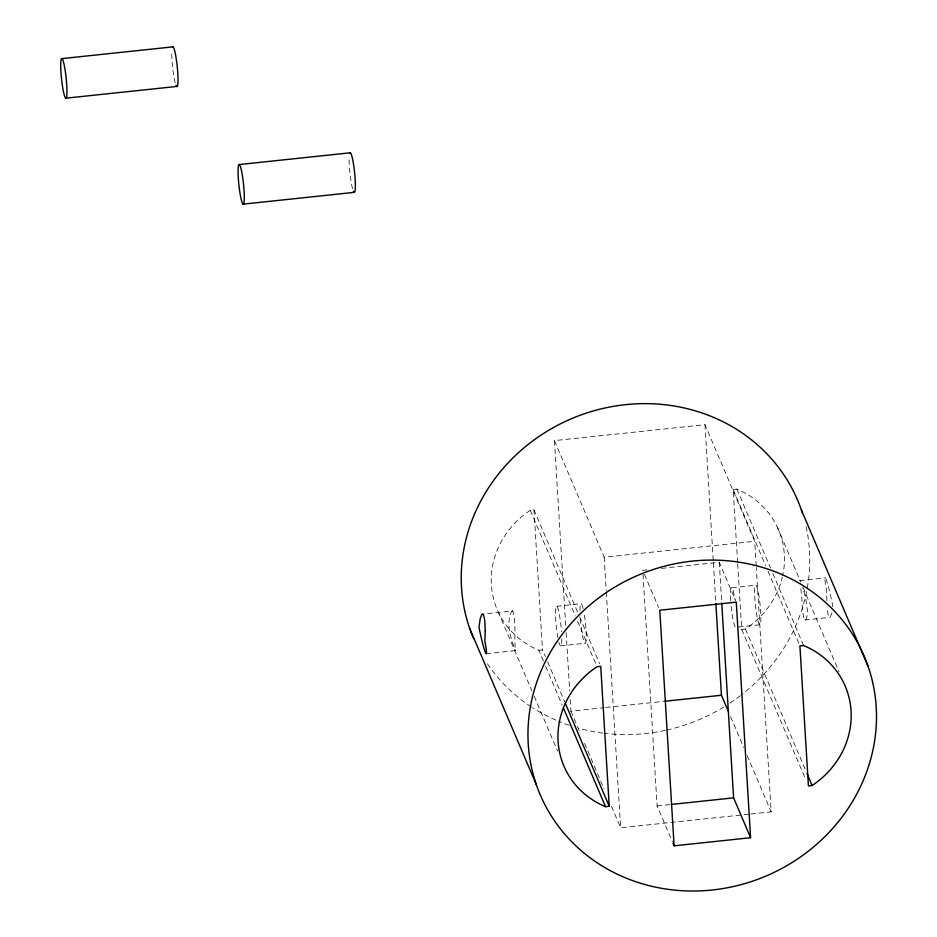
<?xml version="1.0" encoding="UTF-8"?>
<svg xmlns="http://www.w3.org/2000/svg" width="937" height="937" viewBox="0 0 937 937"><rect width="100%" height="100%" fill="white"/><g stroke="black" fill="none" stroke-linecap="round" stroke-linejoin="round"><path stroke-width="0.7" stroke-dasharray="4.68 3.51" d="M826.914 600.863L826.575 590.544A20.216 1.476 77.4 0 1 824.911 579.534A19.9 1.452 77.4 0 1 829.058 589.244A20.216 1.476 77.4 0 1 832.431 604.26L832.899 606.825M831.986 612.739L830.311 617.167A19.829 3.279 -88.5 0 1 827.383 610.315L827.125 606.989M486.127 653.745L515.502 650.629C513.839 637.593 516.533 623.386 512.832 610.924L482.731 614.11M799.589 580.717L825.31 577.848M512.832 610.924L511.707 611.193C505.57 623.41 510.735 638.566 515.502 650.629M800.842 588.659L801.896 598.263A20.052 2.963 88.7 0 0 802.892 612.903L803.864 618.9L804.766 620.025L805.82 619.755A20.052 2.963 88.7 0 0 807.542 611.51L805.515 596.764L802.505 587.581M565.69 625.366L554.446 440.613L704.987 424.684L754.718 541.281L756.218 566.007M543.366 660.936L538.798 650.231A86.122 79.903 -23.1 0 1 491.363 584.829A86.122 79.903 -23.1 0 1 530.283 510.29L533.985 509.892L579.043 615.539M737.606 562.376L733.179 489.477L736.88 489.091A86.122 79.903 -23.1 0 1 782.653 575.786M554.446 440.613L604.178 557.21L754.718 541.281M647.104 569.919L642.77 570.375L657.106 805.961L672.403 841.836M661.534 568.384L719.276 562.282L735.709 600.816M556.754 606.274L581.28 603.686M731.809 587.745L755.901 585.203M560.467 645.874L584.981 643.274M759.614 624.792A19.993 2.342 84 0 1 754.636 593.543A19.993 2.342 84 0 1 759.029 596.658A19.993 2.342 84 0 1 759.614 624.792L735.522 627.345A19.993 2.342 84 0 1 730.825 601.917M804.766 620.025L829.444 617.413M538.798 650.231L542.5 649.845L545.357 656.532M737.7 563.828L741.694 629.43L745.395 629.043A86.122 79.903 -23.1 0 0 782.325 577.192M570.2 699.552L570.914 711.195L604.201 707.669M605.653 707.517L663.548 701.391M657.106 805.961L670.096 804.578M611.498 806.335L620.645 827.781L749.459 814.148M750.912 813.995L771.174 811.852L756.311 567.459M777.417 527.332L800.807 582.146M803.079 587.499L839.013 671.747M736.88 489.091L770.53 567.986M772.814 573.339L803.606 645.546M733.179 489.477L765.681 565.702M767.965 571.055L799.905 645.933M745.395 629.043L805.855 770.788M741.694 629.43L805.574 779.197M730.591 716.7L743.744 747.527M747.164 755.562L771.174 811.852M644.469 574.358L658.641 607.574M579.616 616.874L599.575 663.677M530.283 510.29L575.341 615.925M577.625 621.278L596.447 665.399M570.914 711.195L580.062 732.629M584.629 743.357L604.06 788.919M547.641 661.885L564.753 702M545.65 666.277L562.188 705.057M498.261 612.002L531.911 690.897M534.195 696.238L557.574 751.064M719.276 562.282L721.666 601.542M704.987 424.684L713.303 561.427M713.397 562.879L715.786 602.163M604.178 557.21L606.216 590.661M606.298 592.125L620.645 827.781M566.135 632.639L569.673 690.827M533.985 509.892L542.5 649.845M806.066 526.535A176.168 163.448 -23.1 0 1 741.518 694.785M740.382 695.664A176.168 163.448 -23.1 0 1 729.9 703.137M723.868 706.978A176.168 163.448 -23.1 0 1 666.664 730.064M665.247 730.38A176.168 163.448 -23.1 0 1 604.4 733.273M602.959 733.097A176.168 163.448 -23.1 0 1 578.855 728.26M569.157 725.297A176.168 163.448 -23.1 0 1 558.452 721.256M555.84 720.143A176.168 163.448 -23.1 0 1 532.556 707.704M531.326 706.908A176.168 163.448 -23.1 0 1 485.834 661.428M584.395 615.129A19.993 2.342 84 0 1 585.297 643.344A19.993 2.342 84 0 1 580.202 616.616M579.991 610.655A19.993 2.342 84 0 1 583.341 609.472M730.743 600.687A19.993 2.342 84 0 1 731.492 587.686A19.993 2.342 84 0 1 734.936 599.2M561.755 638.893A19.993 2.342 84 0 1 558.956 642.325M557.937 637.781A19.993 2.342 84 0 1 556.168 606.485A19.993 2.342 84 0 1 561.462 631.702M175.231 82.901A19.993 2.342 84 0 1 171.787 51.383M352.581 188.829A19.993 2.342 84 0 1 349.138 157.311"/><path stroke-width="1.41" d="M61.983 58.598L173.029 46.85M65.684 98.198A19.993 2.342 84 0 0 65.098 70.052A19.993 2.342 84 0 0 60.718 66.949A19.993 2.342 84 0 0 65.684 98.198L176.742 86.45M239.345 164.537L350.391 152.778M243.046 204.137A19.993 2.342 84 0 0 242.46 175.992A19.993 2.342 84 0 0 238.08 172.876A19.993 2.342 84 0 0 243.046 204.137L354.104 192.378M665.001 701.227L721.443 695.254L728.307 711.335M605.536 806.687L609.237 806.3L600.722 666.348L597.021 666.734A86.122 79.903 -23.1 0 0 558.089 741.284A86.122 79.903 -23.1 0 0 605.536 806.687L563.324 707.74M812.121 785.499L808.42 785.885L799.905 645.933L803.606 645.546A86.122 79.903 -23.1 0 1 851.054 710.949A86.122 79.903 -23.1 0 1 812.121 785.499L806.991 773.458M671.536 804.426L733.601 797.856L750.607 837.725L674.113 845.818L672.977 843.159M801.416 510.079L868.154 666.523A176.168 163.448 -23.1 0 1 665.411 888.944A176.168 163.448 -23.1 0 1 573.128 621.196A176.168 163.448 -23.1 0 1 868.154 666.523M565.316 703.336L609.237 806.3M469.566 628.13L536.304 784.585M750.607 837.725L736.271 602.14L659.777 610.233L674.113 845.818M721.748 602.995L733.601 797.856M715.868 603.615L721.443 695.254M473.677 638.729A176.168 163.448 -23.1 0 1 577.895 416.11A176.168 163.448 -23.1 0 1 802.306 512.762M172.443 47.061A19.993 2.342 84 0 1 177.421 68.448A19.993 2.342 84 0 1 176.015 85.314M349.794 152.989A19.993 2.342 84 0 1 354.772 174.376A19.993 2.342 84 0 1 353.378 191.242M485.261 630.66L484.851 641.049A20.216 1.476 77.4 0 1 486.514 652.058A19.9 1.452 77.4 0 1 482.379 642.36A20.216 1.476 77.4 0 1 479.006 627.333L480.189 618.771L481.864 614.344A19.829 3.279 -88.5 0 1 484.78 621.208L485.261 630.66"/></g></svg>
